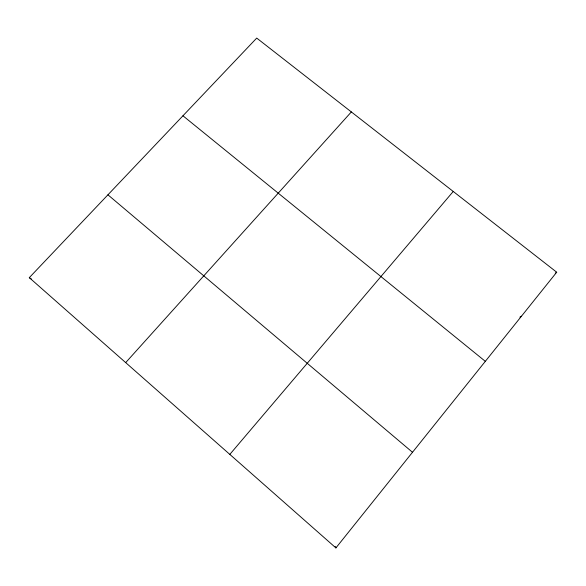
<?xml version="1.0" encoding="UTF-8"?>
<svg xmlns="http://www.w3.org/2000/svg" width="586" height="586" viewBox="0 0 586 586"><rect width="100%" height="100%" fill="white"/><g stroke="black" fill="none" stroke-linecap="round" stroke-linejoin="round"><path stroke-width="0.88" d="M335.91 547.917L556.7 272.212L256.719 38.083L29.3 277.647L335.91 547.917L335.177 546.416M229.815 454.399L453.242 191.461M125.69 362.609L351.344 111.933M555.242 273.208L556.7 272.212M519.892 317.158L521.459 316.213M29.3 277.647L31.563 279.178M182.949 115.786L485.325 361.342M107.934 194.816L412.5 452.275"/></g></svg>
